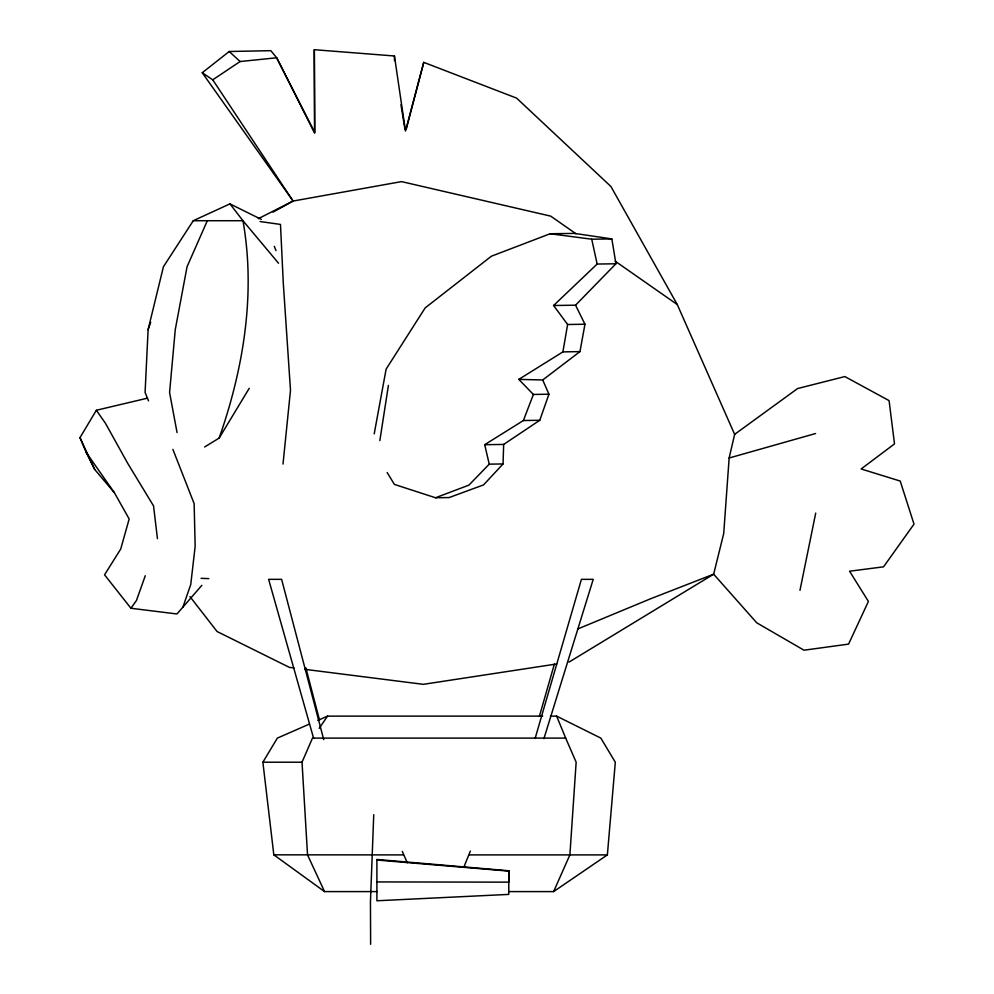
<?xml version="1.0" encoding="UTF-8"?>
<svg xmlns="http://www.w3.org/2000/svg" width="994" height="994" viewBox="0 0 994 994"><rect width="100%" height="100%" fill="white"/><g stroke="black" fill="none" stroke-linecap="round" stroke-linejoin="round"><path stroke-width="1.49" d="M376.9 881.926L508.816 882.163L508.891 870.769L376.9 859.45L376.9 900.775L508.729 894.401L508.891 870.769M387.126 472.51L394.419 484.426L435.509 497.758L449.126 497.559L483.544 484.91L503.039 463.949L503.672 444.43L539.754 420.288L548.937 394.22L542.724 379.969L518.793 379.385L533.393 394.444L548.937 394.22M261.273 219.363L229.949 203.869L193.258 220.718L163.426 266.74L148.106 329.623L145.087 392.506L148.528 400.868M373.744 814.695L370.451 901.57L370.625 944.3M576.023 233.814L550.713 216.133L401.526 181.616L293.081 201.049L202.242 72.724L229.216 51.502L270.828 50.669L276.68 57.776L314.663 133.233L314.315 49.7L394.444 55.987L405.477 131.046L423.755 62.361L516.607 98.12L610.925 186.512L677.274 304.562L734.628 434.353L729.149 457.998L723.707 533.579L713.655 574.184L569.04 662.079M508.742 891.593L553.621 891.593L607.371 854.902L615.311 762.212L600.836 738.107L556.64 716.127L550.452 716.127M283.004 464.074L290.497 390.294L283.278 283.017L280.482 224.433L260.105 221.538M379.845 440.628L388.406 385.399M518.793 379.385L562.902 351.888L567.611 324.504L553.608 305.506L597.145 264.044L615.92 263.783L611.857 238.92L574.532 233.404L550.142 233.752L491.409 256.203L425.159 307.904L386.119 369.122L374.216 433.806M542.724 379.969L579.962 351.615L584.957 324.23L575.551 305.195L553.608 305.506M799.971 590.337L815.714 513.09M406.248 129.22L423.755 62.361M539.456 716.115L554.379 664.079M535.12 738.418L581.415 579.34L593.219 579.34L543.892 738.691M204.602 446.989L219.152 438.093C243.48 368.799 255.893 293.665 242.958 220.718L229.949 203.869M147.46 398.172L96.356 410.261L79.992 437.633L86.143 452.345L114.409 492.751L129.17 518.98L120.709 549.073L104.544 574.818L130.947 608.266L176.907 613.969L182.884 607.197L190.749 584.547L195.159 546.315L194.141 503.635L172.881 449.375M148.106 329.623L150.69 322.317M145.286 575.7L136.476 600.438L130.947 608.266M435.509 497.758L468.919 485.134L489.234 464.148L484.699 444.703L523.403 420.524L533.393 394.444M464.036 866.669L470.373 851.088M377.173 891.593L324.553 891.593L307.531 854.902L302.027 762.212L312.489 738.107L565.685 738.107L576.147 762.212L569.885 854.902L553.621 891.593M207.311 220.718L187.058 266.74L175.267 329.623L169.576 392.506L177.056 432.589M249.233 388.306L219.152 438.093M324.553 891.593L273.822 854.828L262.876 762.212L277.351 738.107L309.432 724.067M319.186 728.341L327.56 716.127L542.712 716.127M182.884 607.197L201.869 585.317M575.551 305.195L615.92 263.783M734.628 434.353L797.598 388.542L844.838 376.564L889.083 400.619L894.501 443.908L861.139 468.969L900.216 481.059L914.008 524.136L883.554 566.828L849.572 571.215L868.408 601.432L848.59 644.1L804.022 650.213L756.732 622.803L713.655 574.184L650.374 598.86L577.663 629.016M202.242 72.724L212.753 79.818L240.113 61.529L276.68 57.776L314.663 132.277L314.315 49.7M273.039 212.132L293.081 201.049L212.753 79.818M258.303 218.68L293.081 201.049M317.794 720.401L327.56 716.127M729.149 457.998L815.589 433.521M556.764 663.955L423.32 684.332L304.773 669.322M550.142 233.752L591.728 239.206L611.857 238.92M567.611 324.504L584.957 324.23M562.902 351.888L579.962 351.615M523.403 420.524L539.754 420.288M484.699 444.703L503.672 444.43M489.234 464.148L503.039 463.949M193.258 220.718L242.958 220.718L278.519 263.224M262.876 762.212L302.027 762.212M403.216 854.902L273.822 854.828M469.578 854.902L607.371 854.902M201.111 578.322L208.802 578.607M376.9 860.034L508.891 871.117M293.988 667.956L289.378 667.372L217.065 631.513L189.953 596.599M615.249 261.236L677.274 304.562M229.216 51.502L240.113 61.529M86.143 452.345L94.666 469.429L114.409 492.751M96.356 410.261L105.463 423.307L127.692 463.303L153.548 505.934L157.45 538.661M79.992 437.633L94.666 469.429M402.309 851.398L407.229 862.73M556.64 716.127L565.685 738.107M274.307 246.35L276.021 250.625M313.657 738.418L268.628 579.34L281.613 579.34L323.733 739.635M305.829 667.719L319.509 720.153M591.728 239.206L597.145 264.044M400.967 104.768L404.968 129.145M394.444 55.987L394.444 60.559"/></g></svg>
